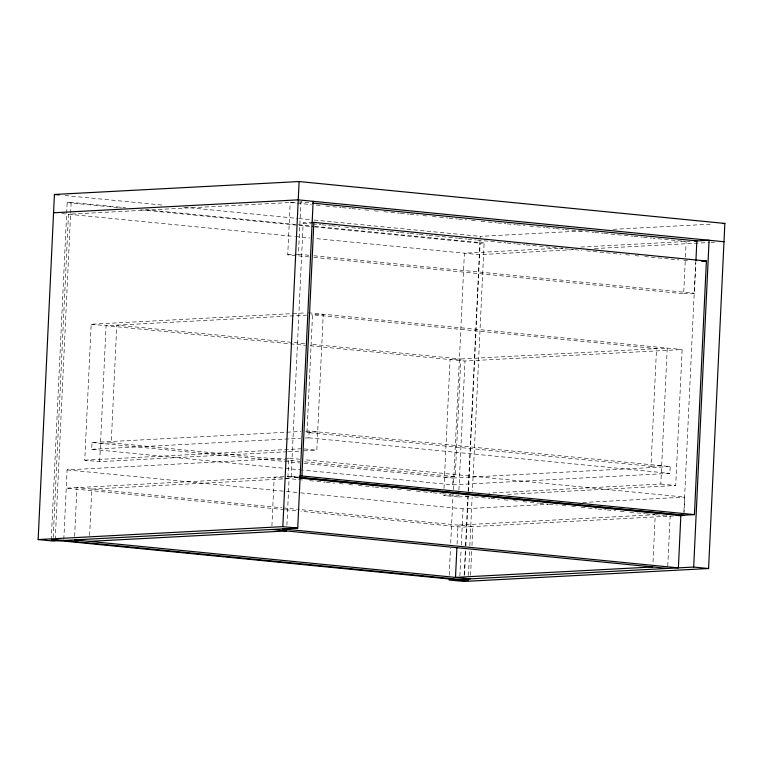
<?xml version="1.0" encoding="UTF-8"?>
<svg xmlns="http://www.w3.org/2000/svg" width="763" height="763" viewBox="0 0 763 763"><rect width="100%" height="100%" fill="white"/><g stroke="black" fill="none" stroke-linecap="round" stroke-linejoin="round"><path stroke-width="0.57" stroke-dasharray="3.81 2.86" d="M51.264 539.842L67.173 202.586L71.15 202.376L125.58 207.727M53.219 537.467L68.46 214.241L302.453 201.871M55.241 539.632L71.15 202.376M63.815 539.279L67.087 469.874L284.084 458.41M74.631 536.332L76.929 487.614L282.014 507.796M287.155 451.753L99.667 461.653L84.76 460.184L91.178 324.237L291.714 313.65M302.396 470.046L91.694 449.312L92.018 442.511L300.86 431.486M89.643 535.426L91.827 489.083L289.101 478.659L286.917 525.001M99.667 461.653L106.076 325.706L306.621 315.109M100.525 443.351L111.236 442.788L116.777 325.143L305.391 343.703M271.905 525.917L274.203 477.19L305.019 480.223M309.082 256.912L287.737 254.813L290.207 202.519L296.13 203.101M284.341 509.636L66.219 488.177L287.966 476.465L288.824 458.162L299.497 459.212M294.871 254.432L298.447 254.241L300.908 201.957L310.398 202.891M298.314 477.256L291.199 476.551L303.159 222.958L311.485 222.519M306.974 432.449L312.525 314.804L656.523 348.643L650.982 466.298L306.974 432.449L317.685 431.877M305.286 438.029L308.843 437.838L309.168 431.047L670.2 466.565L669.876 473.365L452.726 484.839L303.579 470.161M303.769 450.866L316.817 450.18L323.235 314.232L311.361 314.861M443.999 488.406L450.075 359.554L667.234 348.081L660.825 484.028L488.759 493.117M452.726 484.839L453.041 478.039L670.2 466.565M449.216 575.235L450.504 547.901M450.733 543.151L453.031 494.434M453.251 489.674L464.4 253.192L562.989 247.985M444.533 477.199L455.234 476.637L460.785 358.991L310.131 344.17M453.155 494.996L443.665 495.502L458.573 496.971L458.677 494.605M458.906 489.875L464.982 361.023L682.132 349.549L675.722 485.497L506.031 494.462M457.075 544.114L457.972 525.106L655.245 514.682L652.947 563.409M459.87 575.855L461.1 549.713M461.319 544.963L463.027 508.835L548.406 504.324M464.171 575.512L465.354 550.562M465.573 545.803L467.929 495.893M468.158 491.143L480.165 236.358L583.504 230.903M464.514 574.539L465.64 550.781M465.859 546.031L468.215 496.16M468.434 491.41L480.137 243.216L484.114 243.006L472.411 491.2M468.434 575.512L469.617 550.571M469.836 545.822L472.135 497.133M470.571 575.292L471.744 550.342M471.973 545.583L472.869 526.575L298.61 509.426M667.787 566.06L670.143 516.15L665.555 515.702M313.822 257.379L683.677 293.765L685.365 258.113M685.422 256.931L686.147 241.48L652.956 238.218M683.906 511.601L695.637 262.768M683.963 514.281L684.773 497.123L304.237 459.679M683.677 293.765L694.387 293.202L695.846 262.31M613.204 229.329L712.976 224.064M287.737 254.813L293.688 254.499M580.805 247.05L690.086 241.27M573.137 249.701L479.307 254.661L314.461 238.438M594.52 248.576L709.733 242.491M710.925 242.424L714.483 242.233M292.906 313.583L305.953 312.897M305.61 431.229L309.168 431.047M91.694 449.312L300.546 438.277M84.76 460.184L300.736 448.778M288.338 451.686L299.02 451.124M285.267 458.353L288.824 458.162M291.199 476.551L298.333 476.179M650.982 466.298L661.683 465.726M458.573 496.971L470.437 496.341M582.789 502.512L684.773 497.123M673.71 515.96L462.168 527.138L300.946 511.277M297.322 203.225L311.542 204.618M316.283 205.085L321.023 205.552M325.772 206.02L331.695 206.601M332.878 206.725L341.175 207.536M342.368 207.65L350.665 208.471M351.848 208.585L360.146 209.405M364.886 209.873L369.626 210.34M374.375 210.807L379.116 211.275M383.856 211.732L389.779 212.324M390.971 212.438L399.268 213.249M400.451 213.373L408.749 214.184M409.931 214.308L418.238 215.118M422.979 215.586L427.719 216.053M432.459 216.52L438.391 217.102M439.574 217.217L447.871 218.037M449.054 218.151L457.352 218.971M458.544 219.086L466.842 219.906M471.582 220.364L476.322 220.831M481.062 221.299L486.994 221.88M488.177 222.004L496.475 222.815M497.657 222.939L505.955 223.75M507.147 223.864L515.445 224.684M516.627 224.799L524.925 225.619M529.665 226.086L535.597 226.668M536.78 226.783L545.078 227.603M546.26 227.717L554.558 228.538M555.75 228.652L564.048 229.463M565.23 229.587L584.2 231.447M585.383 231.571L593.681 232.381M594.863 232.496L603.161 233.316M604.353 233.43L632.804 236.234M633.986 236.349L642.284 237.169M643.467 237.283L651.764 238.094M65.093 195.519L163.53 205.209M183.692 207.193L297.541 218.39M298.724 218.504L312.954 219.906M314.137 220.021L480.165 236.358M303.159 222.958L311.457 223.778M312.639 223.893L320.946 224.713M322.129 224.827L330.427 225.638M331.619 225.762L339.916 226.573M344.666 227.04L350.589 227.622M351.781 227.746L360.079 228.557M361.261 228.681L369.569 229.491M370.751 229.606L379.058 230.426M380.241 230.54L388.539 231.361M389.731 231.475L399.211 232.41M400.403 232.524L408.701 233.344M409.884 233.459L418.191 234.279M419.373 234.394L427.681 235.214M428.863 235.328L457.323 238.132M458.506 238.247L466.813 239.057M467.996 239.181L476.303 239.992M477.485 240.116L505.945 242.911M507.128 243.025L515.435 243.845M516.618 243.96L524.925 244.78M526.108 244.894L564.057 248.633M565.24 248.748L573.547 249.568M574.73 249.682L581.845 250.378M586.585 250.846L620.977 254.232M625.727 254.699L630.467 255.166M635.207 255.634L639.957 256.101M644.697 256.568L669.599 259.01M670.791 259.134L679.089 259.945M683.829 260.412L688.579 260.879M145.695 209.711L313.727 226.239M314.909 226.363L484.114 243.006M67.173 202.586L121.603 207.946M140.535 209.806L297.913 225.285M299.096 225.409L313.297 226.802M314.48 226.916L480.137 243.216M61.86 213.583L294.299 236.454M295.491 236.578L309.721 237.97M298.447 254.241L309.11 255.29M313.851 255.758L694.387 293.202M308.328 312.773L682.132 349.549M91.178 324.237L305.362 345.315M310.102 345.782L464.982 361.023M308.843 437.838L669.876 473.365M304.208 448.94L316.817 450.18M660.825 484.028L675.722 485.497M111.236 442.788L299.84 461.348M304.59 461.815L455.234 476.637M92.018 442.511L299.811 462.96M303.893 463.36L453.041 478.039M287.966 476.465L298.629 477.514M287.279 476.856L297.942 477.905M309.768 480.69L315.691 481.272M316.874 481.396L325.172 482.206M326.364 482.321L334.661 483.141M339.401 483.608L344.142 484.076M348.882 484.543L353.622 485.01M358.372 485.478L364.294 486.06M365.477 486.174L373.775 486.994M374.967 487.109L383.264 487.919M384.447 488.043L392.745 488.854M397.485 489.321L402.235 489.789M406.975 490.256L411.715 490.723M416.455 491.191L422.387 491.773M423.57 491.887L431.868 492.707M433.05 492.822L441.348 493.642M442.54 493.756L450.838 494.567M455.578 495.034L460.318 495.502M465.058 495.969L469.798 496.436M474.538 496.904L480.471 497.486M481.653 497.6L489.951 498.42M491.143 498.535L499.441 499.355M504.181 499.822L508.921 500.29M513.661 500.757L518.401 501.224M523.151 501.682L529.074 502.273M530.256 502.388L538.554 503.199M539.746 503.322L548.044 504.133M549.226 504.257L557.524 505.068M562.264 505.535L567.004 506.003M571.754 506.47L576.494 506.937M581.234 507.405L587.157 507.986M588.349 508.101L596.647 508.921M597.83 509.035L606.127 509.856M607.31 509.97L615.607 510.781M620.357 511.248L625.097 511.715M629.837 512.183L635.76 512.765M636.952 512.889L645.25 513.699M646.433 513.814L654.73 514.634M655.913 514.748L664.411 515.588M67.087 469.874L285.209 491.343M286.392 491.458L299.43 492.736M300.622 492.86L463.027 508.835M283.197 507.91L297.417 509.312M285.534 509.76L296.197 510.809"/><path stroke-width="1.14" d="M313.145 201.308L297.732 528.11L53.048 541.034L38.15 539.565L54.421 194.47L299.106 181.546L724.85 223.435L708.579 568.53L463.894 581.454L448.997 579.994L693.672 567.062L708.579 568.53M38.15 539.565L282.835 526.642L299.106 181.546M299.525 476.112L301.9 475.988L313.86 222.395L706.395 261.013L694.435 514.605L683.734 515.178L299.497 477.371M456.903 547.681L455.501 577.391L652.775 566.976M695.904 261.118L696.848 240.917L312.763 203.12M693.672 567.062L709.085 240.269L694.473 241.041M53.563 212.772L298.247 199.849L723.992 241.737M311.485 222.519L313.86 222.395M722.475 223.559L724.85 223.435M701.636 261.27L706.395 261.013M89.366 541.368L286.64 530.943M678.469 515.712L683.906 515.426L299.821 477.628M54.421 194.47L59.171 194.937M301.9 475.988L694.435 514.605M299.134 478.029L680.844 515.588L678.383 567.872L282.444 528.912M282.835 526.642L297.732 528.11M271.733 529.484L667.673 568.435M74.459 539.899L470.399 578.859M55.241 539.632L51.264 539.842L464.238 580.471L468.215 580.261L55.241 539.632"/></g></svg>
